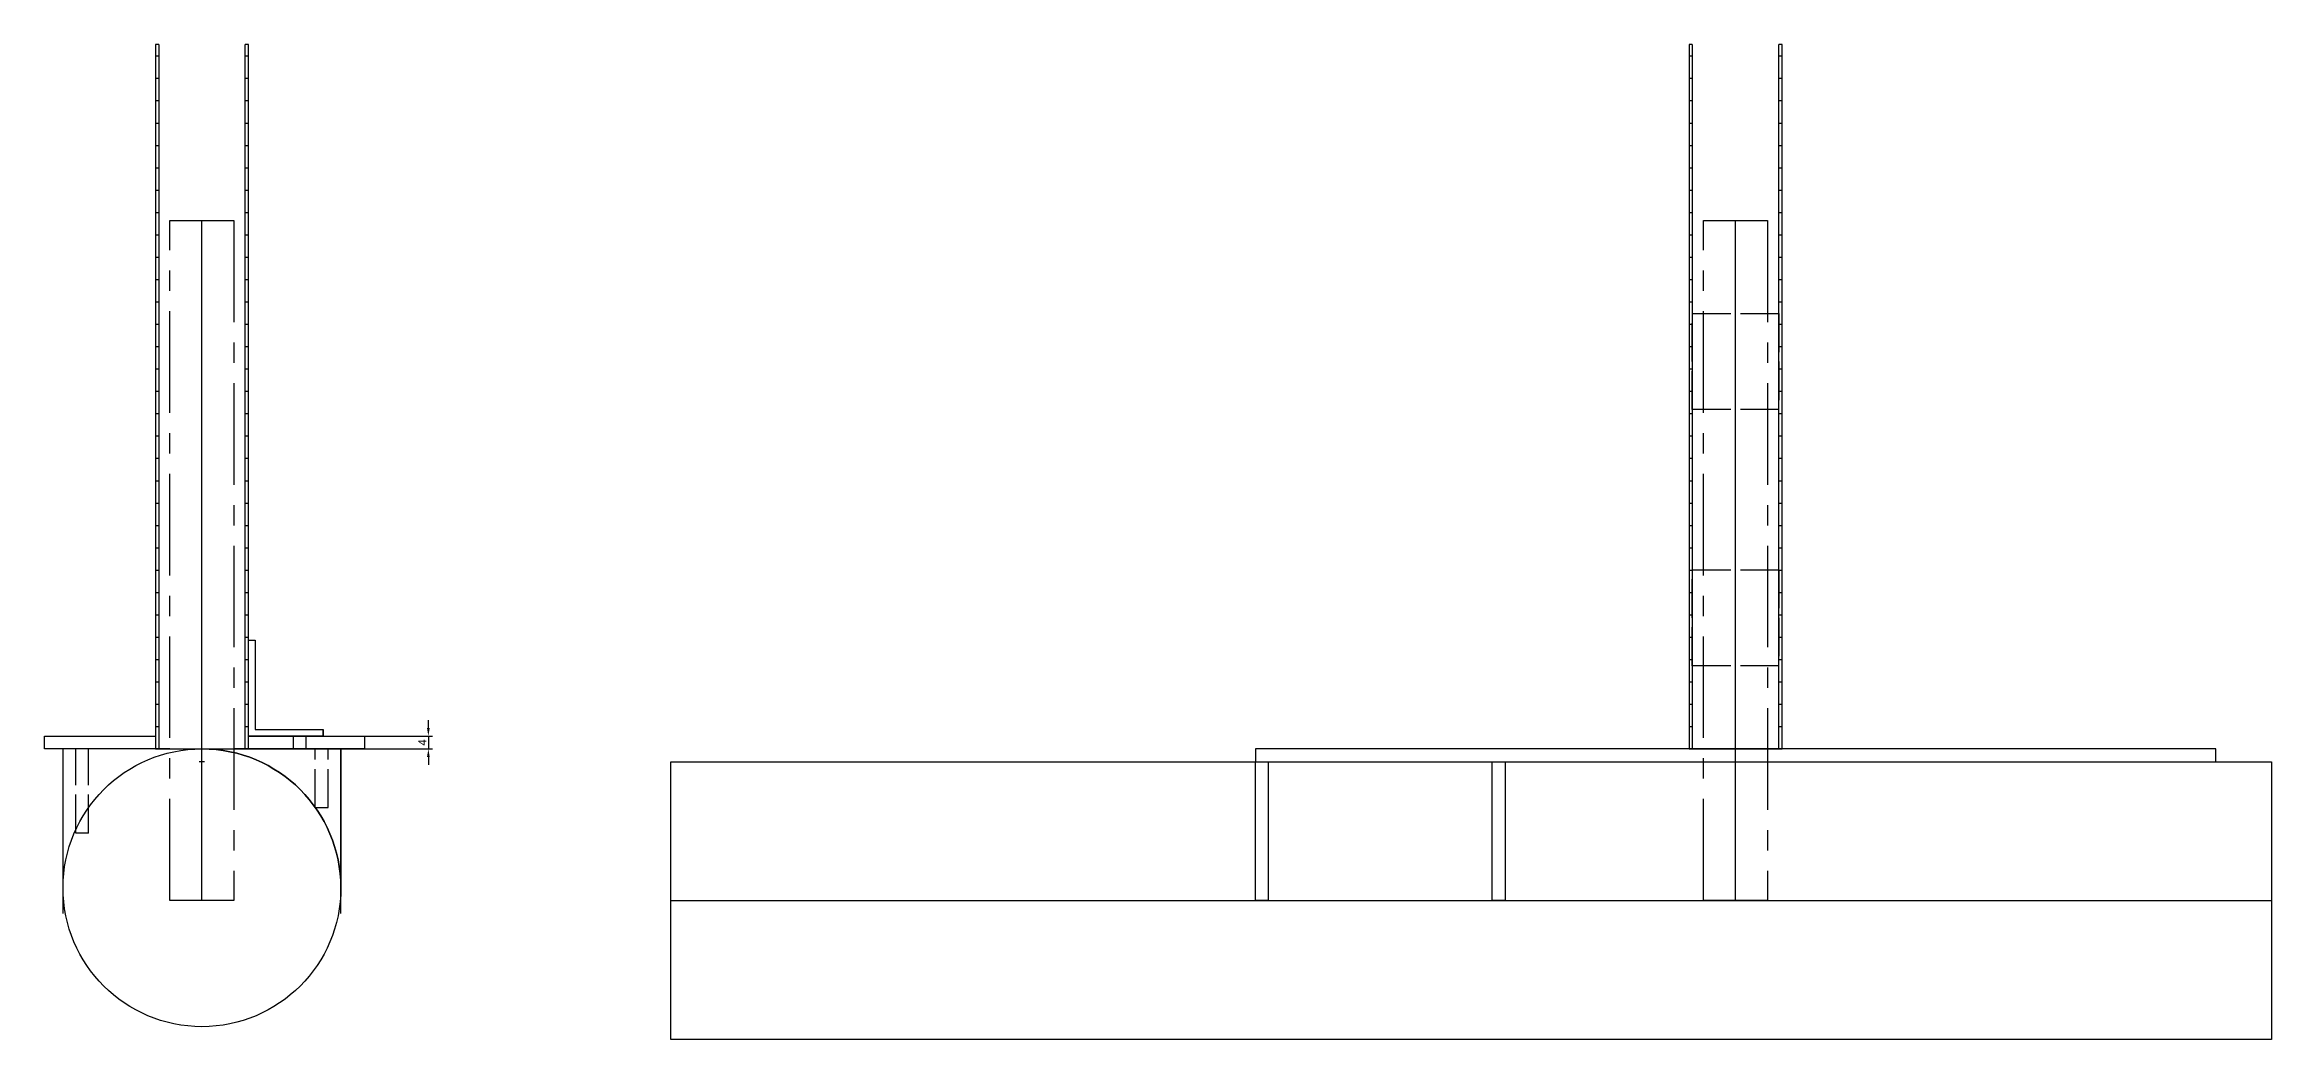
# Model space of a CAD drawing. Header units: millimetres. Extents: x 1639 to 3131, y 534 to 1495.
# Drawn here: x 2435 to 3131, y 1069 to 1380 of the extents above; entities that cross this region are included whole.
import ezdxf

# ---------------------------------------------------------------- set-up
doc = ezdxf.new("R2010")
doc.units = ezdxf.units.MM
doc.linetypes.add('ACAD_ISO02W100', pattern=[15, 12, -3])
doc.linetypes.add('CENTER', pattern=[50.8, 31.75, -6.35, 6.35, -6.35])
doc.styles.get("Standard").update_dxf_attribs({"font": 'arial.ttf'})
doc.dimstyles.new('ISO-25', dxfattribs={"dimtxt": 2.5, "dimasz": 2.5, "dimexe": 1.25, "dimexo": 0.625, "dimtad": 1, "dimtxsty": 'Standard', "dimcen": 2.5, "dimadec": 0, "dimazin": 0, "dimtfac": 1, "dimtmove": 0, "dimatfit": 3, "dimfxl": 1, "dimarcsym": 0})

# ---------------------------------------------------------------- blocks, each defined once
blk = doc.blocks.new('*D54')
at = {"color": 0, "lineweight": -2, "transparency": 16777216}
for p, q in [((2499.22, 1163.52), (2556.05, 1163.52)), ((2554.8, 1166.02), (2554.8, 1168.52)), ((2554.8, 1163.52), (2554.8, 1159.52)), ((2499.22, 1159.52), (2556.05, 1159.52)), ((2554.8, 1157.02), (2554.8, 1154.52))]:
    blk.add_line(p, q, dxfattribs=at)
at = {"color": 0, "transparency": 16777216}
for points in [[(2554.38, 1166.02), (2555.21, 1166.02), (2554.8, 1163.52)], [(2554.38, 1157.02), (2555.21, 1157.02), (2554.8, 1159.52)]]:
    blk.add_solid(points, dxfattribs=at)
at = {"layer": 'Defpoints', "color": 0, "transparency": 16777216}
for p in [(2498.59, 1163.52), (2498.59, 1159.52), (2554.8, 1159.52)]:
    blk.add_point(p, dxfattribs=at)
at = {"color": 0, "transparency": 16777216, "insert": (2552.92, 1161.52), "char_height": 2.5, "attachment_point": 5, "rotation": 90}
blk.add_mtext('4', dxfattribs=at)

msp = doc.modelspace()

# ---------------------------------------------------------------- hatches: boundary and pattern name
h = msp.add_hatch()
h.set_pattern_fill('ANGLE', color=256)
h.set_pattern_definition([(0, (0, 0), (0, 6.985), [5.08, -1.905]), (90, (0, 0), (-6.985, 4e-16), [5.08, -1.905])])
h.paths.add_polyline_path([(2470.565, 1379.616), (2469.54, 1379.616), (2469.54, 1159.525), (2470.565, 1159.525)])
h.paths.add_polyline_path([(2498.59, 1379.616), (2497.565, 1379.616), (2497.565, 1159.525), (2498.59, 1159.525)])
h = msp.add_hatch()
h.set_pattern_fill('ANGLE', color=256)
h.set_pattern_definition([(0, (479.091, 0), (0, 6.985), [5.08, -1.905]), (90, (479.091, 0), (-6.985, 4e-16), [5.08, -1.905])])
h.paths.add_polyline_path([(2949.656, 1379.616), (2948.631, 1379.616), (2948.631, 1159.525), (2949.656, 1159.525)])
h.paths.add_polyline_path([(2977.681, 1379.616), (2976.656, 1379.616), (2976.656, 1159.525), (2977.681, 1159.525)])

# ---------------------------------------------------------------- linework, layer by layer
at = {"color": 1}
for p, q in [((2484.065, 1112.13), (2484.065, 1324.616)), ((2963.156, 1112.13), (2963.156, 1324.616)), ((2512.565, 1163.525), (2512.565, 1159.525)), ((2516.476, 1163.525), (2516.476, 1159.525))]:
    msp.add_line(p, q, dxfattribs=at)
for p, q in [((2498.59, 1163.525), (2514.565, 1163.525)), ((2514.476, 1163.525), (2521.976, 1163.525)), ((2521.976, 1163.525), (2521.976, 1165.625)), ((2440.663, 1108.13), (2440.663, 1159.525)), ((2484.065, 1159.525), (2527.467, 1159.525)), ((2527.467, 1108.13), (2527.467, 1159.525)), ((2527.467, 1159.525), (2527.467, 1116.123)), ((2813.156, 1155.532), (2817.156, 1155.532)), ((2815.156, 1155.532), (2963.156, 1155.532)), ((2630.58, 1112.13), (3130.58, 1112.13))]:
    msp.add_line(p, q)
at = {"linetype": 'ACAD_ISO02W100'}
for p, q in [((2444.663, 1133.239), (2444.663, 1159.525)), ((2448.663, 1133.239), (2448.663, 1159.525)), ((2519.467, 1141.231), (2519.467, 1159.525)), ((2523.467, 1141.231), (2523.467, 1159.525)), ((2519.467, 1141.231), (2523.467, 1141.231)), ((2448.663, 1133.239), (2444.663, 1133.239))]:
    msp.add_line(p, q, dxfattribs=at)
for points in [[(2470.565, 1379.616), (2469.54, 1379.616), (2469.54, 1159.525), (2498.59, 1159.525), (2498.59, 1379.616), (2497.565, 1379.616)], [(2470.565, 1379.616), (2470.565, 1159.525), (2497.565, 1159.525), (2497.565, 1379.616)], [(2949.656, 1379.616), (2948.631, 1379.616), (2948.631, 1159.525), (2977.681, 1159.525), (2977.681, 1379.616), (2976.656, 1379.616)], [(2949.656, 1379.616), (2949.656, 1159.525), (2976.656, 1159.525), (2976.656, 1379.616)], [(2474.065, 1159.525), (2434.887, 1159.525), (2434.887, 1163.525), (2469.54, 1163.525)], [(2498.59, 1163.525), (2534.887, 1163.525), (2534.887, 1159.525), (2494.065, 1159.525)], [(2484.887, 1155.525), (2483.243, 1155.525)]]:
    msp.add_lwpolyline(points)
at = {"linetype": 'CENTER'}
for points in [[(2494.065, 1112.13), (2474.065, 1112.13), (2474.065, 1324.616), (2494.065, 1324.616)], [(2973.156, 1112.13), (2953.156, 1112.13), (2953.156, 1324.616), (2973.156, 1324.616)]]:
    msp.add_lwpolyline(points, close=True, dxfattribs=at)
at = {"color": 2, "linetype": 'ACAD_ISO02W100'}
for points in [[(2949.656, 1295.525), (2976.656, 1295.525), (2976.656, 1265.525), (2949.656, 1265.525)], [(2949.656, 1215.525), (2976.656, 1215.525), (2976.656, 1185.525), (2949.656, 1185.525)]]:
    msp.add_lwpolyline(points, close=True, dxfattribs=at)
at = {"color": 3}
for points in [[(2500.69, 1163.525), (2498.59, 1163.525), (2498.59, 1193.525), (2500.69, 1193.525), (2500.69, 1165.625)], [(2500.69, 1165.625), (2521.976, 1165.625), (2521.976, 1163.525), (2500.69, 1163.525)]]:
    msp.add_lwpolyline(points, dxfattribs=at)
for points in [[(2630.58, 1155.532), (3130.58, 1155.532), (3130.58, 1068.728), (2630.58, 1068.728)], [(2813.156, 1155.532), (3113.156, 1155.532), (3113.156, 1159.532), (2813.156, 1159.532)], [(2813.156, 1155.532), (2817.156, 1155.532), (2817.156, 1112.13), (2813.156, 1112.13)], [(2887.156, 1155.532), (2891.156, 1155.532), (2891.156, 1112.13), (2887.156, 1112.13)]]:
    msp.add_lwpolyline(points, close=True)
msp.add_circle((2484.065, 1116.123), 43.402)
msp.add_arc((2484.065, 1116.123), 43.402, 360, 90)

# ---------------------------------------------------------------- dimensions: what is measured, and where the dimension line sits
dim = msp.add_linear_dim(base=(2554.796, 1159.525), p1=(2498.59, 1163.525), p2=(2498.59, 1159.525), angle=90, dimstyle='ISO-25')
dim.commit()
dim.dimension.update_dxf_attribs({"geometry": '*D54', "text_midpoint": (2552.921, 1161.525)})

doc.saveas('drawing.dxf')
